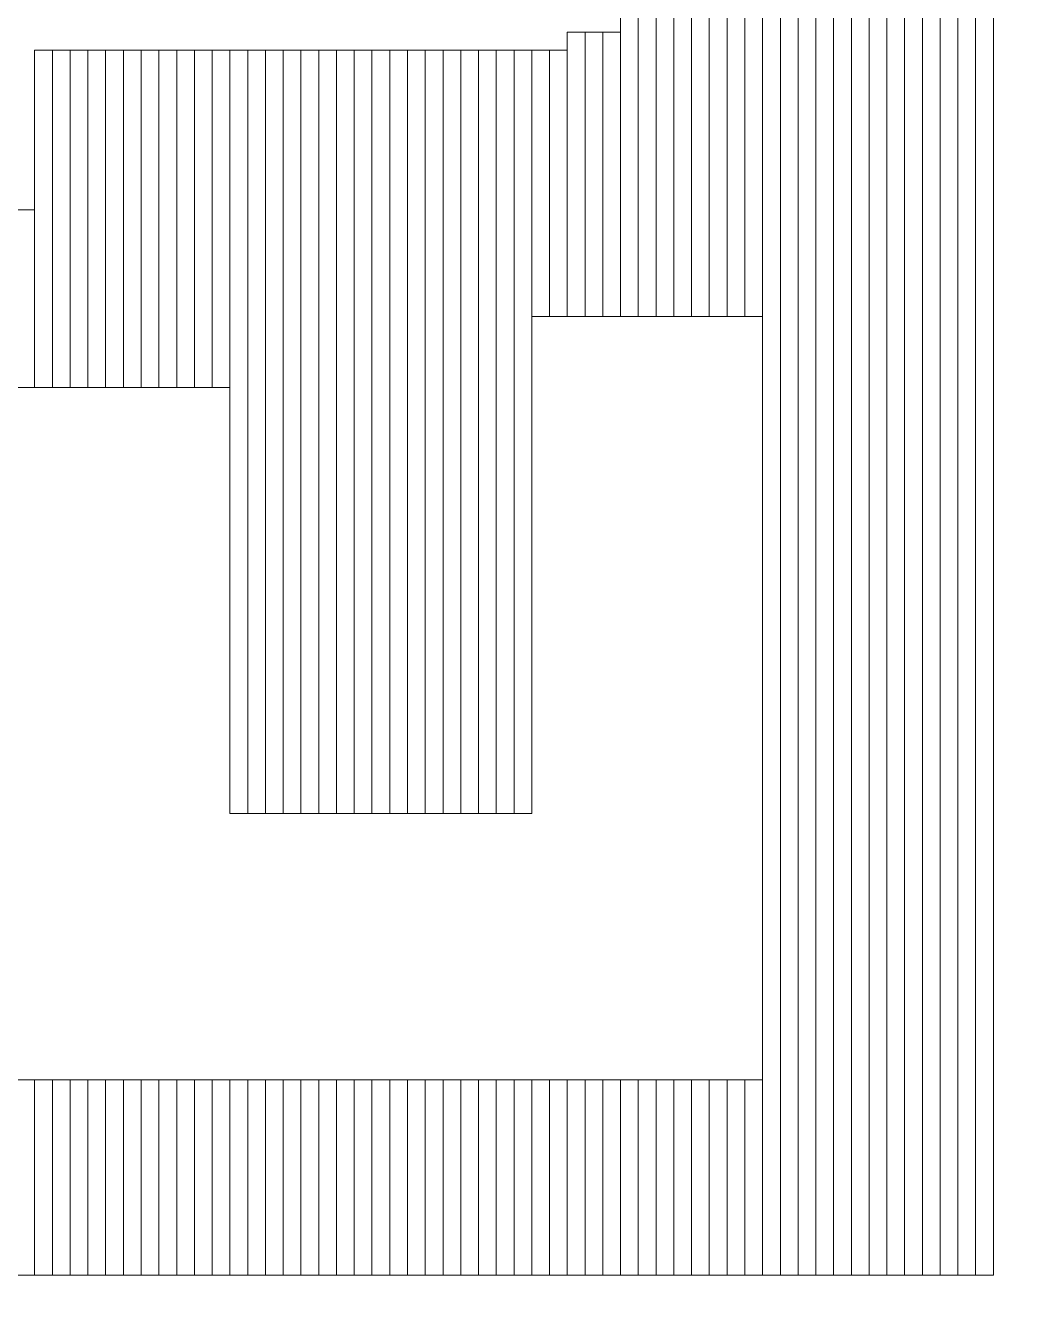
# Model space of a CAD drawing. Header units: millimetres. Extents: x -90 to 99, y -65 to 67.
# Drawn here: x -49.509 to -48.069, y -7.39 to -5.551 of the extents above; entities that cross this region are included whole.
import ezdxf

# ---------------------------------------------------------------- set-up
doc = ezdxf.new("R2010")
doc.units = ezdxf.units.MM
doc.header["$MEASUREMENT"] = 0
doc.layers.add('BG_OUTLINE', color=7, linetype='Continuous')
doc.layers.add('MA_PEN3', color=7, linetype='Continuous')

msp = doc.modelspace()

# ---------------------------------------------------------------- linework, layer by layer
at = {"layer": 'BG_OUTLINE', "color": 3, "lineweight": 9}
msp.add_open_spline([(-71.7269, -61.8795), (-71.7269, -61.8795), (-71.7343, 42.2681), (-71.7343, 42.2681), (-71.7343, 42.2681), (-71.7348, 43.0066), (-71.4419, 43.715), (-70.92, 44.2375), (-70.92, 44.2375), (-70.3982, 44.76), (-69.6866, 45.0538), (-68.9482, 45.0543), (-68.9482, 45.0543), (-68.9482, 45.0543), (75.2046, 45.0543), (75.2046, 45.0543), (75.2046, 45.0543), (76.8319, 45.0552), (78.1763, 43.7805), (78.2661, 42.1556), (78.2661, 42.1556), (78.2661, 42.1556), (78.2661, 31.2814), (78.2661, 31.2814), (78.2661, 31.2814), (78.2661, 31.2814), (72.2646, 31.2814), (72.2646, 31.2814), (72.2646, 31.2814), (72.2646, 31.2814), (72.2646, 26.9814), (72.2646, 26.9814), (72.2646, 26.9814), (72.2646, 26.9814), (78.2661, 26.9814), (78.2661, 26.9814), (78.2661, 26.9814), (78.2661, 26.9814), (78.2661, 18.6553), (78.2661, 18.6553), (78.2661, 18.6553), (78.2661, 18.6553), (72.2496, 18.6553), (72.2496, 18.6553), (72.2496, 18.6553), (72.2496, 18.6553), (72.2496, 14.3553), (72.2496, 14.3553), (72.2496, 14.3553), (72.2496, 14.3553), (78.2661, 14.3553), (78.2661, 14.3553), (78.2661, 14.3553), (78.2661, 14.3553), (78.2661, 9.255), (78.2661, 9.255), (78.2661, 9.255), (78.2661, 9.255), (72.2648, 9.255), (72.2648, 9.255), (72.2648, 9.255), (72.2648, 9.255), (72.2648, 4.955), (72.2648, 4.955), (72.2648, 4.955), (72.2648, 4.955), (78.2661, 4.955), (78.2661, 4.955), (78.2661, 4.955), (78.2661, 4.955), (78.2661, -3.3762), (78.2661, -3.3762), (78.2661, -3.3762), (78.2661, -3.3762), (72.2445, -3.3762), (72.2445, -3.3762), (72.2445, -3.3762), (72.2445, -3.3762), (72.2445, -7.6762), (72.2445, -7.6762), (72.2445, -7.6762), (72.2445, -7.6762), (78.2661, -7.6762), (78.2661, -7.6762), (78.2661, -7.6762), (78.2661, -7.6762), (78.2661, -12.7615), (78.2661, -12.7615), (78.2661, -12.7615), (78.2661, -12.7615), (72.2651, -12.7615), (72.2651, -12.7615), (72.2651, -12.7615), (72.2651, -12.7615), (72.2651, -17.0615), (72.2651, -17.0615), (72.2651, -17.0615), (72.2651, -17.0615), (78.2661, -17.0615), (78.2661, -17.0615), (78.2661, -17.0615), (78.2661, -17.0615), (78.2661, -25.4097), (78.2661, -25.4097), (78.2661, -25.4097), (78.2661, -25.4097), (72.2656, -25.4097), (72.2656, -25.4097), (72.2656, -25.4097), (72.2656, -25.4097), (72.2656, -29.7097), (72.2656, -29.7097), (72.2656, -29.7097), (72.2656, -29.7097), (78.2661, -29.7097), (78.2661, -29.7097), (78.2661, -29.7097), (78.2661, -29.7097), (78.2661, -34.793), (78.2661, -34.793), (78.2661, -34.793), (78.2661, -34.793), (72.2679, -34.793), (72.2679, -34.793), (72.2679, -34.793), (72.2679, -34.793), (72.2679, -39.0929), (72.2679, -39.0929), (72.2679, -39.0929), (72.2679, -39.0929), (78.2661, -39.0929), (78.2661, -39.0929), (78.2661, -39.0929), (78.2661, -39.0929), (78.2661, -47.4269), (78.2661, -47.4269), (78.2661, -47.4269), (78.2661, -47.4269), (72.2679, -47.4269), (72.2679, -47.4269), (72.2679, -47.4269), (72.2679, -47.4269), (72.2679, -51.7269), (72.2679, -51.7269), (72.2679, -51.7269), (72.2679, -51.7269), (78.2661, -51.7269), (78.2661, -51.7269), (78.2661, -51.7269), (78.2661, -51.7269), (78.2661, -51.8138), (78.2661, -51.8138), (78.2661, -51.8138), (78.2661, -51.8138), (78.2656, -61.8468), (78.2656, -61.8468), (78.2656, -61.8468), (78.2661, -62.6669), (77.9407, -63.4536), (77.3612, -64.0339), (77.3612, -64.0339), (76.7817, -64.6142), (75.9915, -64.9405), (75.1713, -64.941), (75.1713, -64.941), (75.1713, -64.941), (-68.6609, -64.9456), (-68.6609, -64.9456), (-68.6609, -64.9456), (-69.4735, -64.9461), (-70.2531, -64.6237), (-70.8281, -64.0495), (-70.8281, -64.0495), (-71.4031, -63.4752), (-71.7264, -62.6922), (-71.7269, -61.8795)], degree=3, knots=[0, 0, 0, 0, 0.022727, 0.022727, 0.022727, 0.022727, 0.045455, 0.045455, 0.045455, 0.045455, 0.068182, 0.068182, 0.068182, 0.068182, 0.090909, 0.090909, 0.090909, 0.090909, 0.113636, 0.113636, 0.113636, 0.113636, 0.136364, 0.136364, 0.136364, 0.136364, 0.159091, 0.159091, 0.159091, 0.159091, 0.181818, 0.181818, 0.181818, 0.181818, 0.204545, 0.204545, 0.204545, 0.204545, 0.227273, 0.227273, 0.227273, 0.227273, 0.25, 0.25, 0.25, 0.25, 0.272727, 0.272727, 0.272727, 0.272727, 0.295455, 0.295455, 0.295455, 0.295455, 0.318182, 0.318182, 0.318182, 0.318182, 0.340909, 0.340909, 0.340909, 0.340909, 0.363636, 0.363636, 0.363636, 0.363636, 0.386364, 0.386364, 0.386364, 0.386364, 0.409091, 0.409091, 0.409091, 0.409091, 0.431818, 0.431818, 0.431818, 0.431818, 0.454545, 0.454545, 0.454545, 0.454545, 0.477273, 0.477273, 0.477273, 0.477273, 0.5, 0.5, 0.5, 0.5, 0.522727, 0.522727, 0.522727, 0.522727, 0.545455, 0.545455, 0.545455, 0.545455, 0.568182, 0.568182, 0.568182, 0.568182, 0.590909, 0.590909, 0.590909, 0.590909, 0.613636, 0.613636, 0.613636, 0.613636, 0.636364, 0.636364, 0.636364, 0.636364, 0.659091, 0.659091, 0.659091, 0.659091, 0.681818, 0.681818, 0.681818, 0.681818, 0.704545, 0.704545, 0.704545, 0.704545, 0.727273, 0.727273, 0.727273, 0.727273, 0.75, 0.75, 0.75, 0.75, 0.772727, 0.772727, 0.772727, 0.772727, 0.795455, 0.795455, 0.795455, 0.795455, 0.818182, 0.818182, 0.818182, 0.818182, 0.840909, 0.840909, 0.840909, 0.840909, 0.863636, 0.863636, 0.863636, 0.863636, 0.886364, 0.886364, 0.886364, 0.886364, 0.909091, 0.909091, 0.909091, 0.909091, 0.931818, 0.931818, 0.931818, 0.931818, 0.954545, 0.954545, 0.954545, 0.954545, 0.977273, 0.977273, 0.977273, 0.977273, 1, 1, 1, 1], dxfattribs=at)
at = {"layer": 'MA_PEN3', "color": 5, "lineweight": 9}
for points in [[(-48.4043, -7.3384), (-48.4043, -7.3384), (-48.4297, -7.3384), (-48.4297, -7.3384), (-48.4297, -7.3384), (-48.4297, -7.3384), (-48.4297, 4.7264), (-48.4297, 4.7264), (-48.4297, 4.7264), (-48.4297, 4.7264), (-48.4043, 4.7264), (-48.4043, 4.7264), (-48.4043, 4.7264), (-48.4043, 4.7264), (-48.4043, -7.3384), (-48.4043, -7.3384)], [(-48.3789, -7.3384), (-48.3789, -7.3384), (-48.4043, -7.3384), (-48.4043, -7.3384), (-48.4043, -7.3384), (-48.4043, -7.3384), (-48.4043, 4.7264), (-48.4043, 4.7264), (-48.4043, 4.7264), (-48.4043, 4.7264), (-48.3789, 4.7264), (-48.3789, 4.7264), (-48.3789, 4.7264), (-48.3789, 4.7264), (-48.3789, -7.3384), (-48.3789, -7.3384)], [(-48.3535, -7.3384), (-48.3535, -7.3384), (-48.3789, -7.3384), (-48.3789, -7.3384), (-48.3789, -7.3384), (-48.3789, -7.3384), (-48.3789, 4.7264), (-48.3789, 4.7264), (-48.3789, 4.7264), (-48.3789, 4.7264), (-48.3535, 4.7264), (-48.3535, 4.7264), (-48.3535, 4.7264), (-48.3535, 4.7264), (-48.3535, -7.3384), (-48.3535, -7.3384)], [(-48.3281, -7.3384), (-48.3281, -7.3384), (-48.3535, -7.3384), (-48.3535, -7.3384), (-48.3535, -7.3384), (-48.3535, -7.3384), (-48.3535, 4.7264), (-48.3535, 4.7264), (-48.3535, 4.7264), (-48.3535, 4.7264), (-48.3281, 4.7264), (-48.3281, 4.7264), (-48.3281, 4.7264), (-48.3281, 4.7264), (-48.3281, -7.3384), (-48.3281, -7.3384)], [(-48.3027, -7.3384), (-48.3027, -7.3384), (-48.3281, -7.3384), (-48.3281, -7.3384), (-48.3281, -7.3384), (-48.3281, -7.3384), (-48.3281, 4.7264), (-48.3281, 4.7264), (-48.3281, 4.7264), (-48.3281, 4.7264), (-48.3027, 4.7264), (-48.3027, 4.7264), (-48.3027, 4.7264), (-48.3027, 4.7264), (-48.3027, -7.3384), (-48.3027, -7.3384)], [(-48.2773, -7.3384), (-48.2773, -7.3384), (-48.3027, -7.3384), (-48.3027, -7.3384), (-48.3027, -7.3384), (-48.3027, -7.3384), (-48.3027, 4.7264), (-48.3027, 4.7264), (-48.3027, 4.7264), (-48.3027, 4.7264), (-48.2773, 4.7264), (-48.2773, 4.7264), (-48.2773, 4.7264), (-48.2773, 4.7264), (-48.2773, -7.3384), (-48.2773, -7.3384)], [(-48.2519, -7.3384), (-48.2519, -7.3384), (-48.2773, -7.3384), (-48.2773, -7.3384), (-48.2773, -7.3384), (-48.2773, -7.3384), (-48.2773, 4.7264), (-48.2773, 4.7264), (-48.2773, 4.7264), (-48.2773, 4.7264), (-48.2519, 4.7264), (-48.2519, 4.7264), (-48.2519, 4.7264), (-48.2519, 4.7264), (-48.2519, -7.3384), (-48.2519, -7.3384)], [(-48.2265, -7.3384), (-48.2265, -7.3384), (-48.2519, -7.3384), (-48.2519, -7.3384), (-48.2519, -7.3384), (-48.2519, -7.3384), (-48.2519, 4.7264), (-48.2519, 4.7264), (-48.2519, 4.7264), (-48.2519, 4.7264), (-48.2265, 4.7264), (-48.2265, 4.7264), (-48.2265, 4.7264), (-48.2265, 4.7264), (-48.2265, -7.3384), (-48.2265, -7.3384)], [(-48.2011, -7.3384), (-48.2011, -7.3384), (-48.2265, -7.3384), (-48.2265, -7.3384), (-48.2265, -7.3384), (-48.2265, -7.3384), (-48.2265, 4.7264), (-48.2265, 4.7264), (-48.2265, 4.7264), (-48.2265, 4.7264), (-48.2011, 4.7264), (-48.2011, 4.7264), (-48.2011, 4.7264), (-48.2011, 4.7264), (-48.2011, -7.3384), (-48.2011, -7.3384)], [(-48.1757, -7.3384), (-48.1757, -7.3384), (-48.2011, -7.3384), (-48.2011, -7.3384), (-48.2011, -7.3384), (-48.2011, -7.3384), (-48.2011, 4.7264), (-48.2011, 4.7264), (-48.2011, 4.7264), (-48.2011, 4.7264), (-48.1757, 4.7264), (-48.1757, 4.7264), (-48.1757, 4.7264), (-48.1757, 4.7264), (-48.1757, -7.3384), (-48.1757, -7.3384)], [(-48.1503, -7.3384), (-48.1503, -7.3384), (-48.1757, -7.3384), (-48.1757, -7.3384), (-48.1757, -7.3384), (-48.1757, -7.3384), (-48.1757, 4.7264), (-48.1757, 4.7264), (-48.1757, 4.7264), (-48.1757, 4.7264), (-48.1503, 4.7264), (-48.1503, 4.7264), (-48.1503, 4.7264), (-48.1503, 4.7264), (-48.1503, -7.3384), (-48.1503, -7.3384)], [(-48.1249, -7.3384), (-48.1249, -7.3384), (-48.1503, -7.3384), (-48.1503, -7.3384), (-48.1503, -7.3384), (-48.1503, -7.3384), (-48.1503, 4.7264), (-48.1503, 4.7264), (-48.1503, 4.7264), (-48.1503, 4.7264), (-48.1249, 4.7264), (-48.1249, 4.7264), (-48.1249, 4.7264), (-48.1249, 4.7264), (-48.1249, -7.3384), (-48.1249, -7.3384)], [(-48.4297, -7.3384), (-48.4297, -7.3384), (-48.4551, -7.3384), (-48.4551, -7.3384), (-48.4551, -7.3384), (-48.4551, -7.3384), (-48.4551, -5.3064), (-48.4551, -5.3064), (-48.4551, -5.3064), (-48.4551, -5.3064), (-48.4297, -5.3064), (-48.4297, -5.3064), (-48.4297, -5.3064), (-48.4297, -5.3064), (-48.4297, -7.3384), (-48.4297, -7.3384)], [(-48.4551, -5.9668), (-48.4551, -5.9668), (-48.4805, -5.9668), (-48.4805, -5.9668), (-48.4805, -5.9668), (-48.4805, -5.9668), (-48.4805, -5.3826), (-48.4805, -5.3826), (-48.4805, -5.3826), (-48.4805, -5.3826), (-48.4551, -5.3826), (-48.4551, -5.3826), (-48.4551, -5.3826), (-48.4551, -5.3826), (-48.4551, -5.9668), (-48.4551, -5.9668)], [(-48.4805, -5.9668), (-48.4805, -5.9668), (-48.5059, -5.9668), (-48.5059, -5.9668), (-48.5059, -5.9668), (-48.5059, -5.9668), (-48.5059, -5.4334), (-48.5059, -5.4334), (-48.5059, -5.4334), (-48.5059, -5.4334), (-48.4805, -5.4334), (-48.4805, -5.4334), (-48.4805, -5.4334), (-48.4805, -5.4334), (-48.4805, -5.9668), (-48.4805, -5.9668)], [(-48.5059, -5.9668), (-48.5059, -5.9668), (-48.5313, -5.9668), (-48.5313, -5.9668), (-48.5313, -5.9668), (-48.5313, -5.9668), (-48.5313, -5.4588), (-48.5313, -5.4588), (-48.5313, -5.4588), (-48.5313, -5.4588), (-48.5059, -5.4588), (-48.5059, -5.4588), (-48.5059, -5.4588), (-48.5059, -5.4588), (-48.5059, -5.9668), (-48.5059, -5.9668)], [(-48.5313, -5.9668), (-48.5313, -5.9668), (-48.5567, -5.9668), (-48.5567, -5.9668), (-48.5567, -5.9668), (-48.5567, -5.9668), (-48.5567, -5.4842), (-48.5567, -5.4842), (-48.5567, -5.4842), (-48.5567, -5.4842), (-48.5313, -5.4842), (-48.5313, -5.4842), (-48.5313, -5.4842), (-48.5313, -5.4842), (-48.5313, -5.9668), (-48.5313, -5.9668)], [(-48.5821, -5.9668), (-48.5821, -5.9668), (-48.6075, -5.9668), (-48.6075, -5.9668), (-48.6075, -5.9668), (-48.6075, -5.9668), (-48.6075, -5.5096), (-48.6075, -5.5096), (-48.6075, -5.5096), (-48.6075, -5.5096), (-48.5821, -5.5096), (-48.5821, -5.5096), (-48.5821, -5.5096), (-48.5821, -5.5096), (-48.5821, -5.9668), (-48.5821, -5.9668)], [(-48.5567, -5.9668), (-48.5567, -5.9668), (-48.5821, -5.9668), (-48.5821, -5.9668), (-48.5821, -5.9668), (-48.5821, -5.9668), (-48.5821, -5.5096), (-48.5821, -5.5096), (-48.5821, -5.5096), (-48.5821, -5.5096), (-48.5567, -5.5096), (-48.5567, -5.5096), (-48.5567, -5.5096), (-48.5567, -5.5096), (-48.5567, -5.9668), (-48.5567, -5.9668)], [(-48.6329, -5.9668), (-48.6329, -5.9668), (-48.6583, -5.9668), (-48.6583, -5.9668), (-48.6583, -5.9668), (-48.6583, -5.9668), (-48.6583, -5.535), (-48.6583, -5.535), (-48.6583, -5.535), (-48.6583, -5.535), (-48.6329, -5.535), (-48.6329, -5.535), (-48.6329, -5.535), (-48.6329, -5.535), (-48.6329, -5.9668), (-48.6329, -5.9668)], [(-48.6075, -5.9668), (-48.6075, -5.9668), (-48.6329, -5.9668), (-48.6329, -5.9668), (-48.6329, -5.9668), (-48.6329, -5.9668), (-48.6329, -5.535), (-48.6329, -5.535), (-48.6329, -5.535), (-48.6329, -5.535), (-48.6075, -5.535), (-48.6075, -5.535), (-48.6075, -5.535), (-48.6075, -5.535), (-48.6075, -5.9668), (-48.6075, -5.9668)], [(-48.7091, -5.9668), (-48.7091, -5.9668), (-48.7345, -5.9668), (-48.7345, -5.9668), (-48.7345, -5.9668), (-48.7345, -5.9668), (-48.7345, -5.5604), (-48.7345, -5.5604), (-48.7345, -5.5604), (-48.7345, -5.5604), (-48.7091, -5.5604), (-48.7091, -5.5604), (-48.7091, -5.5604), (-48.7091, -5.5604), (-48.7091, -5.9668), (-48.7091, -5.9668)], [(-48.6837, -5.9668), (-48.6837, -5.9668), (-48.7091, -5.9668), (-48.7091, -5.9668), (-48.7091, -5.9668), (-48.7091, -5.9668), (-48.7091, -5.5604), (-48.7091, -5.5604), (-48.7091, -5.5604), (-48.7091, -5.5604), (-48.6837, -5.5604), (-48.6837, -5.5604), (-48.6837, -5.5604), (-48.6837, -5.5604), (-48.6837, -5.9668), (-48.6837, -5.9668)], [(-48.6583, -5.9668), (-48.6583, -5.9668), (-48.6837, -5.9668), (-48.6837, -5.9668), (-48.6837, -5.9668), (-48.6837, -5.9668), (-48.6837, -5.5604), (-48.6837, -5.5604), (-48.6837, -5.5604), (-48.6837, -5.5604), (-48.6583, -5.5604), (-48.6583, -5.5604), (-48.6583, -5.5604), (-48.6583, -5.5604), (-48.6583, -5.9668), (-48.6583, -5.9668)], [(-49.4711, -6.0684), (-49.4711, -6.0684), (-49.4966, -6.0684), (-49.4966, -6.0684), (-49.4966, -6.0684), (-49.4966, -6.0684), (-49.4966, -5.5858), (-49.4966, -5.5858), (-49.4966, -5.5858), (-49.4966, -5.5858), (-49.4711, -5.5858), (-49.4711, -5.5858), (-49.4711, -5.5858), (-49.4711, -5.5858), (-49.4711, -6.0684), (-49.4711, -6.0684)], [(-49.4457, -6.0684), (-49.4457, -6.0684), (-49.4711, -6.0684), (-49.4711, -6.0684), (-49.4711, -6.0684), (-49.4711, -6.0684), (-49.4711, -5.5858), (-49.4711, -5.5858), (-49.4711, -5.5858), (-49.4711, -5.5858), (-49.4457, -5.5858), (-49.4457, -5.5858), (-49.4457, -5.5858), (-49.4457, -5.5858), (-49.4457, -6.0684), (-49.4457, -6.0684)], [(-49.4204, -6.0684), (-49.4204, -6.0684), (-49.4457, -6.0684), (-49.4457, -6.0684), (-49.4457, -6.0684), (-49.4457, -6.0684), (-49.4457, -5.5858), (-49.4457, -5.5858), (-49.4457, -5.5858), (-49.4457, -5.5858), (-49.4204, -5.5858), (-49.4204, -5.5858), (-49.4204, -5.5858), (-49.4204, -5.5858), (-49.4204, -6.0684), (-49.4204, -6.0684)], [(-49.3949, -6.0684), (-49.3949, -6.0684), (-49.4204, -6.0684), (-49.4204, -6.0684), (-49.4204, -6.0684), (-49.4204, -6.0684), (-49.4204, -5.5858), (-49.4204, -5.5858), (-49.4204, -5.5858), (-49.4204, -5.5858), (-49.3949, -5.5858), (-49.3949, -5.5858), (-49.3949, -5.5858), (-49.3949, -5.5858), (-49.3949, -6.0684), (-49.3949, -6.0684)], [(-49.3695, -6.0684), (-49.3695, -6.0684), (-49.3949, -6.0684), (-49.3949, -6.0684), (-49.3949, -6.0684), (-49.3949, -6.0684), (-49.3949, -5.5858), (-49.3949, -5.5858), (-49.3949, -5.5858), (-49.3949, -5.5858), (-49.3695, -5.5858), (-49.3695, -5.5858), (-49.3695, -5.5858), (-49.3695, -5.5858), (-49.3695, -6.0684), (-49.3695, -6.0684)], [(-49.3442, -6.0684), (-49.3442, -6.0684), (-49.3695, -6.0684), (-49.3695, -6.0684), (-49.3695, -6.0684), (-49.3695, -6.0684), (-49.3695, -5.5858), (-49.3695, -5.5858), (-49.3695, -5.5858), (-49.3695, -5.5858), (-49.3442, -5.5858), (-49.3442, -5.5858), (-49.3442, -5.5858), (-49.3442, -5.5858), (-49.3442, -6.0684), (-49.3442, -6.0684)], [(-49.3187, -6.0684), (-49.3187, -6.0684), (-49.3442, -6.0684), (-49.3442, -6.0684), (-49.3442, -6.0684), (-49.3442, -6.0684), (-49.3442, -5.5858), (-49.3442, -5.5858), (-49.3442, -5.5858), (-49.3442, -5.5858), (-49.3187, -5.5858), (-49.3187, -5.5858), (-49.3187, -5.5858), (-49.3187, -5.5858), (-49.3187, -6.0684), (-49.3187, -6.0684)], [(-49.2933, -6.0684), (-49.2933, -6.0684), (-49.3187, -6.0684), (-49.3187, -6.0684), (-49.3187, -6.0684), (-49.3187, -6.0684), (-49.3187, -5.5858), (-49.3187, -5.5858), (-49.3187, -5.5858), (-49.3187, -5.5858), (-49.2933, -5.5858), (-49.2933, -5.5858), (-49.2933, -5.5858), (-49.2933, -5.5858), (-49.2933, -6.0684), (-49.2933, -6.0684)], [(-49.268, -6.0684), (-49.268, -6.0684), (-49.2933, -6.0684), (-49.2933, -6.0684), (-49.2933, -6.0684), (-49.2933, -6.0684), (-49.2933, -5.5858), (-49.2933, -5.5858), (-49.2933, -5.5858), (-49.2933, -5.5858), (-49.268, -5.5858), (-49.268, -5.5858), (-49.268, -5.5858), (-49.268, -5.5858), (-49.268, -6.0684), (-49.268, -6.0684)], [(-49.2425, -6.0684), (-49.2425, -6.0684), (-49.268, -6.0684), (-49.268, -6.0684), (-49.268, -6.0684), (-49.268, -6.0684), (-49.268, -5.5858), (-49.268, -5.5858), (-49.268, -5.5858), (-49.268, -5.5858), (-49.2425, -5.5858), (-49.2425, -5.5858), (-49.2425, -5.5858), (-49.2425, -5.5858), (-49.2425, -6.0684), (-49.2425, -6.0684)], [(-49.2171, -6.0684), (-49.2171, -6.0684), (-49.2425, -6.0684), (-49.2425, -6.0684), (-49.2425, -6.0684), (-49.2425, -6.0684), (-49.2425, -5.5858), (-49.2425, -5.5858), (-49.2425, -5.5858), (-49.2425, -5.5858), (-49.2171, -5.5858), (-49.2171, -5.5858), (-49.2171, -5.5858), (-49.2171, -5.5858), (-49.2171, -6.0684), (-49.2171, -6.0684)], [(-49.1917, -6.678), (-49.1917, -6.678), (-49.2171, -6.678), (-49.2171, -6.678), (-49.2171, -6.678), (-49.2171, -6.678), (-49.2171, -5.5858), (-49.2171, -5.5858), (-49.2171, -5.5858), (-49.2171, -5.5858), (-49.1917, -5.5858), (-49.1917, -5.5858), (-49.1917, -5.5858), (-49.1917, -5.5858), (-49.1917, -6.678), (-49.1917, -6.678)], [(-49.1663, -6.678), (-49.1663, -6.678), (-49.1917, -6.678), (-49.1917, -6.678), (-49.1917, -6.678), (-49.1917, -6.678), (-49.1917, -5.5858), (-49.1917, -5.5858), (-49.1917, -5.5858), (-49.1917, -5.5858), (-49.1663, -5.5858), (-49.1663, -5.5858), (-49.1663, -5.5858), (-49.1663, -5.5858), (-49.1663, -6.678), (-49.1663, -6.678)], [(-49.1409, -6.678), (-49.1409, -6.678), (-49.1663, -6.678), (-49.1663, -6.678), (-49.1663, -6.678), (-49.1663, -6.678), (-49.1663, -5.5858), (-49.1663, -5.5858), (-49.1663, -5.5858), (-49.1663, -5.5858), (-49.1409, -5.5858), (-49.1409, -5.5858), (-49.1409, -5.5858), (-49.1409, -5.5858), (-49.1409, -6.678), (-49.1409, -6.678)], [(-49.1155, -6.678), (-49.1155, -6.678), (-49.1409, -6.678), (-49.1409, -6.678), (-49.1409, -6.678), (-49.1409, -6.678), (-49.1409, -5.5858), (-49.1409, -5.5858), (-49.1409, -5.5858), (-49.1409, -5.5858), (-49.1155, -5.5858), (-49.1155, -5.5858), (-49.1155, -5.5858), (-49.1155, -5.5858), (-49.1155, -6.678), (-49.1155, -6.678)], [(-49.0901, -6.678), (-49.0901, -6.678), (-49.1155, -6.678), (-49.1155, -6.678), (-49.1155, -6.678), (-49.1155, -6.678), (-49.1155, -5.5858), (-49.1155, -5.5858), (-49.1155, -5.5858), (-49.1155, -5.5858), (-49.0901, -5.5858), (-49.0901, -5.5858), (-49.0901, -5.5858), (-49.0901, -5.5858), (-49.0901, -6.678), (-49.0901, -6.678)], [(-49.0647, -6.678), (-49.0647, -6.678), (-49.0901, -6.678), (-49.0901, -6.678), (-49.0901, -6.678), (-49.0901, -6.678), (-49.0901, -5.5858), (-49.0901, -5.5858), (-49.0901, -5.5858), (-49.0901, -5.5858), (-49.0647, -5.5858), (-49.0647, -5.5858), (-49.0647, -5.5858), (-49.0647, -5.5858), (-49.0647, -6.678), (-49.0647, -6.678)], [(-49.0393, -6.678), (-49.0393, -6.678), (-49.0647, -6.678), (-49.0647, -6.678), (-49.0647, -6.678), (-49.0647, -6.678), (-49.0647, -5.5858), (-49.0647, -5.5858), (-49.0647, -5.5858), (-49.0647, -5.5858), (-49.0393, -5.5858), (-49.0393, -5.5858), (-49.0393, -5.5858), (-49.0393, -5.5858), (-49.0393, -6.678), (-49.0393, -6.678)], [(-49.0139, -6.678), (-49.0139, -6.678), (-49.0393, -6.678), (-49.0393, -6.678), (-49.0393, -6.678), (-49.0393, -6.678), (-49.0393, -5.5858), (-49.0393, -5.5858), (-49.0393, -5.5858), (-49.0393, -5.5858), (-49.0139, -5.5858), (-49.0139, -5.5858), (-49.0139, -5.5858), (-49.0139, -5.5858), (-49.0139, -6.678), (-49.0139, -6.678)], [(-48.9885, -6.678), (-48.9885, -6.678), (-49.0139, -6.678), (-49.0139, -6.678), (-49.0139, -6.678), (-49.0139, -6.678), (-49.0139, -5.5858), (-49.0139, -5.5858), (-49.0139, -5.5858), (-49.0139, -5.5858), (-48.9885, -5.5858), (-48.9885, -5.5858), (-48.9885, -5.5858), (-48.9885, -5.5858), (-48.9885, -6.678), (-48.9885, -6.678)], [(-48.9631, -6.678), (-48.9631, -6.678), (-48.9885, -6.678), (-48.9885, -6.678), (-48.9885, -6.678), (-48.9885, -6.678), (-48.9885, -5.5858), (-48.9885, -5.5858), (-48.9885, -5.5858), (-48.9885, -5.5858), (-48.9631, -5.5858), (-48.9631, -5.5858), (-48.9631, -5.5858), (-48.9631, -5.5858), (-48.9631, -6.678), (-48.9631, -6.678)], [(-48.9377, -6.678), (-48.9377, -6.678), (-48.9631, -6.678), (-48.9631, -6.678), (-48.9631, -6.678), (-48.9631, -6.678), (-48.9631, -5.5858), (-48.9631, -5.5858), (-48.9631, -5.5858), (-48.9631, -5.5858), (-48.9377, -5.5858), (-48.9377, -5.5858), (-48.9377, -5.5858), (-48.9377, -5.5858), (-48.9377, -6.678), (-48.9377, -6.678)], [(-48.9123, -6.678), (-48.9123, -6.678), (-48.9377, -6.678), (-48.9377, -6.678), (-48.9377, -6.678), (-48.9377, -6.678), (-48.9377, -5.5858), (-48.9377, -5.5858), (-48.9377, -5.5858), (-48.9377, -5.5858), (-48.9123, -5.5858), (-48.9123, -5.5858), (-48.9123, -5.5858), (-48.9123, -5.5858), (-48.9123, -6.678), (-48.9123, -6.678)], [(-48.8869, -6.678), (-48.8869, -6.678), (-48.9123, -6.678), (-48.9123, -6.678), (-48.9123, -6.678), (-48.9123, -6.678), (-48.9123, -5.5858), (-48.9123, -5.5858), (-48.9123, -5.5858), (-48.9123, -5.5858), (-48.8869, -5.5858), (-48.8869, -5.5858), (-48.8869, -5.5858), (-48.8869, -5.5858), (-48.8869, -6.678), (-48.8869, -6.678)], [(-48.8615, -6.678), (-48.8615, -6.678), (-48.8869, -6.678), (-48.8869, -6.678), (-48.8869, -6.678), (-48.8869, -6.678), (-48.8869, -5.5858), (-48.8869, -5.5858), (-48.8869, -5.5858), (-48.8869, -5.5858), (-48.8615, -5.5858), (-48.8615, -5.5858), (-48.8615, -5.5858), (-48.8615, -5.5858), (-48.8615, -6.678), (-48.8615, -6.678)], [(-48.8361, -6.678), (-48.8361, -6.678), (-48.8615, -6.678), (-48.8615, -6.678), (-48.8615, -6.678), (-48.8615, -6.678), (-48.8615, -5.5858), (-48.8615, -5.5858), (-48.8615, -5.5858), (-48.8615, -5.5858), (-48.8361, -5.5858), (-48.8361, -5.5858), (-48.8361, -5.5858), (-48.8361, -5.5858), (-48.8361, -6.678), (-48.8361, -6.678)], [(-48.8107, -6.678), (-48.8107, -6.678), (-48.8361, -6.678), (-48.8361, -6.678), (-48.8361, -6.678), (-48.8361, -6.678), (-48.8361, -5.5858), (-48.8361, -5.5858), (-48.8361, -5.5858), (-48.8361, -5.5858), (-48.8107, -5.5858), (-48.8107, -5.5858), (-48.8107, -5.5858), (-48.8107, -5.5858), (-48.8107, -6.678), (-48.8107, -6.678)], [(-48.7853, -6.678), (-48.7853, -6.678), (-48.8107, -6.678), (-48.8107, -6.678), (-48.8107, -6.678), (-48.8107, -6.678), (-48.8107, -5.5858), (-48.8107, -5.5858), (-48.8107, -5.5858), (-48.8107, -5.5858), (-48.7853, -5.5858), (-48.7853, -5.5858), (-48.7853, -5.5858), (-48.7853, -5.5858), (-48.7853, -6.678), (-48.7853, -6.678)], [(-48.7599, -5.9668), (-48.7599, -5.9668), (-48.7853, -5.9668), (-48.7853, -5.9668), (-48.7853, -5.9668), (-48.7853, -5.9668), (-48.7853, -5.5858), (-48.7853, -5.5858), (-48.7853, -5.5858), (-48.7853, -5.5858), (-48.7599, -5.5858), (-48.7599, -5.5858), (-48.7599, -5.5858), (-48.7599, -5.5858), (-48.7599, -5.9668), (-48.7599, -5.9668)], [(-48.7345, -5.9668), (-48.7345, -5.9668), (-48.7599, -5.9668), (-48.7599, -5.9668), (-48.7599, -5.9668), (-48.7599, -5.9668), (-48.7599, -5.5858), (-48.7599, -5.5858), (-48.7599, -5.5858), (-48.7599, -5.5858), (-48.7345, -5.5858), (-48.7345, -5.5858), (-48.7345, -5.5858), (-48.7345, -5.5858), (-48.7345, -5.9668), (-48.7345, -5.9668)], [(-49.4966, -6.0684), (-49.4966, -6.0684), (-49.5219, -6.0684), (-49.5219, -6.0684), (-49.5219, -6.0684), (-49.5219, -6.0684), (-49.5219, -5.8144), (-49.5219, -5.8144), (-49.5219, -5.8144), (-49.5219, -5.8144), (-49.4966, -5.8144), (-49.4966, -5.8144), (-49.4966, -5.8144), (-49.4966, -5.8144), (-49.4966, -6.0684), (-49.4966, -6.0684)], [(-49.4966, -7.3384), (-49.4966, -7.3384), (-49.5219, -7.3384), (-49.5219, -7.3384), (-49.5219, -7.3384), (-49.5219, -7.3384), (-49.5219, -7.059), (-49.5219, -7.059), (-49.5219, -7.059), (-49.5219, -7.059), (-49.4966, -7.059), (-49.4966, -7.059), (-49.4966, -7.059), (-49.4966, -7.059), (-49.4966, -7.3384), (-49.4966, -7.3384)], [(-49.4711, -7.3384), (-49.4711, -7.3384), (-49.4966, -7.3384), (-49.4966, -7.3384), (-49.4966, -7.3384), (-49.4966, -7.3384), (-49.4966, -7.059), (-49.4966, -7.059), (-49.4966, -7.059), (-49.4966, -7.059), (-49.4711, -7.059), (-49.4711, -7.059), (-49.4711, -7.059), (-49.4711, -7.059), (-49.4711, -7.3384), (-49.4711, -7.3384)], [(-49.4457, -7.3384), (-49.4457, -7.3384), (-49.4711, -7.3384), (-49.4711, -7.3384), (-49.4711, -7.3384), (-49.4711, -7.3384), (-49.4711, -7.059), (-49.4711, -7.059), (-49.4711, -7.059), (-49.4711, -7.059), (-49.4457, -7.059), (-49.4457, -7.059), (-49.4457, -7.059), (-49.4457, -7.059), (-49.4457, -7.3384), (-49.4457, -7.3384)], [(-49.4204, -7.3384), (-49.4204, -7.3384), (-49.4457, -7.3384), (-49.4457, -7.3384), (-49.4457, -7.3384), (-49.4457, -7.3384), (-49.4457, -7.059), (-49.4457, -7.059), (-49.4457, -7.059), (-49.4457, -7.059), (-49.4204, -7.059), (-49.4204, -7.059), (-49.4204, -7.059), (-49.4204, -7.059), (-49.4204, -7.3384), (-49.4204, -7.3384)], [(-49.3949, -7.3384), (-49.3949, -7.3384), (-49.4204, -7.3384), (-49.4204, -7.3384), (-49.4204, -7.3384), (-49.4204, -7.3384), (-49.4204, -7.059), (-49.4204, -7.059), (-49.4204, -7.059), (-49.4204, -7.059), (-49.3949, -7.059), (-49.3949, -7.059), (-49.3949, -7.059), (-49.3949, -7.059), (-49.3949, -7.3384), (-49.3949, -7.3384)], [(-49.3695, -7.3384), (-49.3695, -7.3384), (-49.3949, -7.3384), (-49.3949, -7.3384), (-49.3949, -7.3384), (-49.3949, -7.3384), (-49.3949, -7.059), (-49.3949, -7.059), (-49.3949, -7.059), (-49.3949, -7.059), (-49.3695, -7.059), (-49.3695, -7.059), (-49.3695, -7.059), (-49.3695, -7.059), (-49.3695, -7.3384), (-49.3695, -7.3384)], [(-49.3442, -7.3384), (-49.3442, -7.3384), (-49.3695, -7.3384), (-49.3695, -7.3384), (-49.3695, -7.3384), (-49.3695, -7.3384), (-49.3695, -7.059), (-49.3695, -7.059), (-49.3695, -7.059), (-49.3695, -7.059), (-49.3442, -7.059), (-49.3442, -7.059), (-49.3442, -7.059), (-49.3442, -7.059), (-49.3442, -7.3384), (-49.3442, -7.3384)], [(-49.3187, -7.3384), (-49.3187, -7.3384), (-49.3442, -7.3384), (-49.3442, -7.3384), (-49.3442, -7.3384), (-49.3442, -7.3384), (-49.3442, -7.059), (-49.3442, -7.059), (-49.3442, -7.059), (-49.3442, -7.059), (-49.3187, -7.059), (-49.3187, -7.059), (-49.3187, -7.059), (-49.3187, -7.059), (-49.3187, -7.3384), (-49.3187, -7.3384)], [(-49.2933, -7.3384), (-49.2933, -7.3384), (-49.3187, -7.3384), (-49.3187, -7.3384), (-49.3187, -7.3384), (-49.3187, -7.3384), (-49.3187, -7.059), (-49.3187, -7.059), (-49.3187, -7.059), (-49.3187, -7.059), (-49.2933, -7.059), (-49.2933, -7.059), (-49.2933, -7.059), (-49.2933, -7.059), (-49.2933, -7.3384), (-49.2933, -7.3384)], [(-49.268, -7.3384), (-49.268, -7.3384), (-49.2933, -7.3384), (-49.2933, -7.3384), (-49.2933, -7.3384), (-49.2933, -7.3384), (-49.2933, -7.059), (-49.2933, -7.059), (-49.2933, -7.059), (-49.2933, -7.059), (-49.268, -7.059), (-49.268, -7.059), (-49.268, -7.059), (-49.268, -7.059), (-49.268, -7.3384), (-49.268, -7.3384)], [(-49.2425, -7.3384), (-49.2425, -7.3384), (-49.268, -7.3384), (-49.268, -7.3384), (-49.268, -7.3384), (-49.268, -7.3384), (-49.268, -7.059), (-49.268, -7.059), (-49.268, -7.059), (-49.268, -7.059), (-49.2425, -7.059), (-49.2425, -7.059), (-49.2425, -7.059), (-49.2425, -7.059), (-49.2425, -7.3384), (-49.2425, -7.3384)], [(-49.2171, -7.3384), (-49.2171, -7.3384), (-49.2425, -7.3384), (-49.2425, -7.3384), (-49.2425, -7.3384), (-49.2425, -7.3384), (-49.2425, -7.059), (-49.2425, -7.059), (-49.2425, -7.059), (-49.2425, -7.059), (-49.2171, -7.059), (-49.2171, -7.059), (-49.2171, -7.059), (-49.2171, -7.059), (-49.2171, -7.3384), (-49.2171, -7.3384)], [(-49.1917, -7.3384), (-49.1917, -7.3384), (-49.2171, -7.3384), (-49.2171, -7.3384), (-49.2171, -7.3384), (-49.2171, -7.3384), (-49.2171, -7.059), (-49.2171, -7.059), (-49.2171, -7.059), (-49.2171, -7.059), (-49.1917, -7.059), (-49.1917, -7.059), (-49.1917, -7.059), (-49.1917, -7.059), (-49.1917, -7.3384), (-49.1917, -7.3384)], [(-49.1663, -7.3384), (-49.1663, -7.3384), (-49.1917, -7.3384), (-49.1917, -7.3384), (-49.1917, -7.3384), (-49.1917, -7.3384), (-49.1917, -7.059), (-49.1917, -7.059), (-49.1917, -7.059), (-49.1917, -7.059), (-49.1663, -7.059), (-49.1663, -7.059), (-49.1663, -7.059), (-49.1663, -7.059), (-49.1663, -7.3384), (-49.1663, -7.3384)], [(-49.1409, -7.3384), (-49.1409, -7.3384), (-49.1663, -7.3384), (-49.1663, -7.3384), (-49.1663, -7.3384), (-49.1663, -7.3384), (-49.1663, -7.059), (-49.1663, -7.059), (-49.1663, -7.059), (-49.1663, -7.059), (-49.1409, -7.059), (-49.1409, -7.059), (-49.1409, -7.059), (-49.1409, -7.059), (-49.1409, -7.3384), (-49.1409, -7.3384)], [(-49.1155, -7.3384), (-49.1155, -7.3384), (-49.1409, -7.3384), (-49.1409, -7.3384), (-49.1409, -7.3384), (-49.1409, -7.3384), (-49.1409, -7.059), (-49.1409, -7.059), (-49.1409, -7.059), (-49.1409, -7.059), (-49.1155, -7.059), (-49.1155, -7.059), (-49.1155, -7.059), (-49.1155, -7.059), (-49.1155, -7.3384), (-49.1155, -7.3384)], [(-49.0901, -7.3384), (-49.0901, -7.3384), (-49.1155, -7.3384), (-49.1155, -7.3384), (-49.1155, -7.3384), (-49.1155, -7.3384), (-49.1155, -7.059), (-49.1155, -7.059), (-49.1155, -7.059), (-49.1155, -7.059), (-49.0901, -7.059), (-49.0901, -7.059), (-49.0901, -7.059), (-49.0901, -7.059), (-49.0901, -7.3384), (-49.0901, -7.3384)], [(-49.0647, -7.3384), (-49.0647, -7.3384), (-49.0901, -7.3384), (-49.0901, -7.3384), (-49.0901, -7.3384), (-49.0901, -7.3384), (-49.0901, -7.059), (-49.0901, -7.059), (-49.0901, -7.059), (-49.0901, -7.059), (-49.0647, -7.059), (-49.0647, -7.059), (-49.0647, -7.059), (-49.0647, -7.059), (-49.0647, -7.3384), (-49.0647, -7.3384)], [(-49.0393, -7.3384), (-49.0393, -7.3384), (-49.0647, -7.3384), (-49.0647, -7.3384), (-49.0647, -7.3384), (-49.0647, -7.3384), (-49.0647, -7.059), (-49.0647, -7.059), (-49.0647, -7.059), (-49.0647, -7.059), (-49.0393, -7.059), (-49.0393, -7.059), (-49.0393, -7.059), (-49.0393, -7.059), (-49.0393, -7.3384), (-49.0393, -7.3384)], [(-49.0139, -7.3384), (-49.0139, -7.3384), (-49.0393, -7.3384), (-49.0393, -7.3384), (-49.0393, -7.3384), (-49.0393, -7.3384), (-49.0393, -7.059), (-49.0393, -7.059), (-49.0393, -7.059), (-49.0393, -7.059), (-49.0139, -7.059), (-49.0139, -7.059), (-49.0139, -7.059), (-49.0139, -7.059), (-49.0139, -7.3384), (-49.0139, -7.3384)], [(-48.9885, -7.3384), (-48.9885, -7.3384), (-49.0139, -7.3384), (-49.0139, -7.3384), (-49.0139, -7.3384), (-49.0139, -7.3384), (-49.0139, -7.059), (-49.0139, -7.059), (-49.0139, -7.059), (-49.0139, -7.059), (-48.9885, -7.059), (-48.9885, -7.059), (-48.9885, -7.059), (-48.9885, -7.059), (-48.9885, -7.3384), (-48.9885, -7.3384)], [(-48.9631, -7.3384), (-48.9631, -7.3384), (-48.9885, -7.3384), (-48.9885, -7.3384), (-48.9885, -7.3384), (-48.9885, -7.3384), (-48.9885, -7.059), (-48.9885, -7.059), (-48.9885, -7.059), (-48.9885, -7.059), (-48.9631, -7.059), (-48.9631, -7.059), (-48.9631, -7.059), (-48.9631, -7.059), (-48.9631, -7.3384), (-48.9631, -7.3384)], [(-48.9377, -7.3384), (-48.9377, -7.3384), (-48.9631, -7.3384), (-48.9631, -7.3384), (-48.9631, -7.3384), (-48.9631, -7.3384), (-48.9631, -7.059), (-48.9631, -7.059), (-48.9631, -7.059), (-48.9631, -7.059), (-48.9377, -7.059), (-48.9377, -7.059), (-48.9377, -7.059), (-48.9377, -7.059), (-48.9377, -7.3384), (-48.9377, -7.3384)], [(-48.9123, -7.3384), (-48.9123, -7.3384), (-48.9377, -7.3384), (-48.9377, -7.3384), (-48.9377, -7.3384), (-48.9377, -7.3384), (-48.9377, -7.059), (-48.9377, -7.059), (-48.9377, -7.059), (-48.9377, -7.059), (-48.9123, -7.059), (-48.9123, -7.059), (-48.9123, -7.059), (-48.9123, -7.059), (-48.9123, -7.3384), (-48.9123, -7.3384)], [(-48.8869, -7.3384), (-48.8869, -7.3384), (-48.9123, -7.3384), (-48.9123, -7.3384), (-48.9123, -7.3384), (-48.9123, -7.3384), (-48.9123, -7.059), (-48.9123, -7.059), (-48.9123, -7.059), (-48.9123, -7.059), (-48.8869, -7.059), (-48.8869, -7.059), (-48.8869, -7.059), (-48.8869, -7.059), (-48.8869, -7.3384), (-48.8869, -7.3384)], [(-48.8615, -7.3384), (-48.8615, -7.3384), (-48.8869, -7.3384), (-48.8869, -7.3384), (-48.8869, -7.3384), (-48.8869, -7.3384), (-48.8869, -7.059), (-48.8869, -7.059), (-48.8869, -7.059), (-48.8869, -7.059), (-48.8615, -7.059), (-48.8615, -7.059), (-48.8615, -7.059), (-48.8615, -7.059), (-48.8615, -7.3384), (-48.8615, -7.3384)], [(-48.8361, -7.3384), (-48.8361, -7.3384), (-48.8615, -7.3384), (-48.8615, -7.3384), (-48.8615, -7.3384), (-48.8615, -7.3384), (-48.8615, -7.059), (-48.8615, -7.059), (-48.8615, -7.059), (-48.8615, -7.059), (-48.8361, -7.059), (-48.8361, -7.059), (-48.8361, -7.059), (-48.8361, -7.059), (-48.8361, -7.3384), (-48.8361, -7.3384)], [(-48.8107, -7.3384), (-48.8107, -7.3384), (-48.8361, -7.3384), (-48.8361, -7.3384), (-48.8361, -7.3384), (-48.8361, -7.3384), (-48.8361, -7.059), (-48.8361, -7.059), (-48.8361, -7.059), (-48.8361, -7.059), (-48.8107, -7.059), (-48.8107, -7.059), (-48.8107, -7.059), (-48.8107, -7.059), (-48.8107, -7.3384), (-48.8107, -7.3384)], [(-48.7853, -7.3384), (-48.7853, -7.3384), (-48.8107, -7.3384), (-48.8107, -7.3384), (-48.8107, -7.3384), (-48.8107, -7.3384), (-48.8107, -7.059), (-48.8107, -7.059), (-48.8107, -7.059), (-48.8107, -7.059), (-48.7853, -7.059), (-48.7853, -7.059), (-48.7853, -7.059), (-48.7853, -7.059), (-48.7853, -7.3384), (-48.7853, -7.3384)], [(-48.7599, -7.3384), (-48.7599, -7.3384), (-48.7853, -7.3384), (-48.7853, -7.3384), (-48.7853, -7.3384), (-48.7853, -7.3384), (-48.7853, -7.059), (-48.7853, -7.059), (-48.7853, -7.059), (-48.7853, -7.059), (-48.7599, -7.059), (-48.7599, -7.059), (-48.7599, -7.059), (-48.7599, -7.059), (-48.7599, -7.3384), (-48.7599, -7.3384)], [(-48.7345, -7.3384), (-48.7345, -7.3384), (-48.7599, -7.3384), (-48.7599, -7.3384), (-48.7599, -7.3384), (-48.7599, -7.3384), (-48.7599, -7.059), (-48.7599, -7.059), (-48.7599, -7.059), (-48.7599, -7.059), (-48.7345, -7.059), (-48.7345, -7.059), (-48.7345, -7.059), (-48.7345, -7.059), (-48.7345, -7.3384), (-48.7345, -7.3384)], [(-48.7091, -7.3384), (-48.7091, -7.3384), (-48.7345, -7.3384), (-48.7345, -7.3384), (-48.7345, -7.3384), (-48.7345, -7.3384), (-48.7345, -7.059), (-48.7345, -7.059), (-48.7345, -7.059), (-48.7345, -7.059), (-48.7091, -7.059), (-48.7091, -7.059), (-48.7091, -7.059), (-48.7091, -7.059), (-48.7091, -7.3384), (-48.7091, -7.3384)], [(-48.6837, -7.3384), (-48.6837, -7.3384), (-48.7091, -7.3384), (-48.7091, -7.3384), (-48.7091, -7.3384), (-48.7091, -7.3384), (-48.7091, -7.059), (-48.7091, -7.059), (-48.7091, -7.059), (-48.7091, -7.059), (-48.6837, -7.059), (-48.6837, -7.059), (-48.6837, -7.059), (-48.6837, -7.059), (-48.6837, -7.3384), (-48.6837, -7.3384)], [(-48.6583, -7.3384), (-48.6583, -7.3384), (-48.6837, -7.3384), (-48.6837, -7.3384), (-48.6837, -7.3384), (-48.6837, -7.3384), (-48.6837, -7.059), (-48.6837, -7.059), (-48.6837, -7.059), (-48.6837, -7.059), (-48.6583, -7.059), (-48.6583, -7.059), (-48.6583, -7.059), (-48.6583, -7.059), (-48.6583, -7.3384), (-48.6583, -7.3384)], [(-48.6329, -7.3384), (-48.6329, -7.3384), (-48.6583, -7.3384), (-48.6583, -7.3384), (-48.6583, -7.3384), (-48.6583, -7.3384), (-48.6583, -7.059), (-48.6583, -7.059), (-48.6583, -7.059), (-48.6583, -7.059), (-48.6329, -7.059), (-48.6329, -7.059), (-48.6329, -7.059), (-48.6329, -7.059), (-48.6329, -7.3384), (-48.6329, -7.3384)], [(-48.6075, -7.3384), (-48.6075, -7.3384), (-48.6329, -7.3384), (-48.6329, -7.3384), (-48.6329, -7.3384), (-48.6329, -7.3384), (-48.6329, -7.059), (-48.6329, -7.059), (-48.6329, -7.059), (-48.6329, -7.059), (-48.6075, -7.059), (-48.6075, -7.059), (-48.6075, -7.059), (-48.6075, -7.059), (-48.6075, -7.3384), (-48.6075, -7.3384)], [(-48.5821, -7.3384), (-48.5821, -7.3384), (-48.6075, -7.3384), (-48.6075, -7.3384), (-48.6075, -7.3384), (-48.6075, -7.3384), (-48.6075, -7.059), (-48.6075, -7.059), (-48.6075, -7.059), (-48.6075, -7.059), (-48.5821, -7.059), (-48.5821, -7.059), (-48.5821, -7.059), (-48.5821, -7.059), (-48.5821, -7.3384), (-48.5821, -7.3384)], [(-48.5567, -7.3384), (-48.5567, -7.3384), (-48.5821, -7.3384), (-48.5821, -7.3384), (-48.5821, -7.3384), (-48.5821, -7.3384), (-48.5821, -7.059), (-48.5821, -7.059), (-48.5821, -7.059), (-48.5821, -7.059), (-48.5567, -7.059), (-48.5567, -7.059), (-48.5567, -7.059), (-48.5567, -7.059), (-48.5567, -7.3384), (-48.5567, -7.3384)], [(-48.5313, -7.3384), (-48.5313, -7.3384), (-48.5567, -7.3384), (-48.5567, -7.3384), (-48.5567, -7.3384), (-48.5567, -7.3384), (-48.5567, -7.059), (-48.5567, -7.059), (-48.5567, -7.059), (-48.5567, -7.059), (-48.5313, -7.059), (-48.5313, -7.059), (-48.5313, -7.059), (-48.5313, -7.059), (-48.5313, -7.3384), (-48.5313, -7.3384)], [(-48.5059, -7.3384), (-48.5059, -7.3384), (-48.5313, -7.3384), (-48.5313, -7.3384), (-48.5313, -7.3384), (-48.5313, -7.3384), (-48.5313, -7.059), (-48.5313, -7.059), (-48.5313, -7.059), (-48.5313, -7.059), (-48.5059, -7.059), (-48.5059, -7.059), (-48.5059, -7.059), (-48.5059, -7.059), (-48.5059, -7.3384), (-48.5059, -7.3384)], [(-48.4805, -7.3384), (-48.4805, -7.3384), (-48.5059, -7.3384), (-48.5059, -7.3384), (-48.5059, -7.3384), (-48.5059, -7.3384), (-48.5059, -7.059), (-48.5059, -7.059), (-48.5059, -7.059), (-48.5059, -7.059), (-48.4805, -7.059), (-48.4805, -7.059), (-48.4805, -7.059), (-48.4805, -7.059), (-48.4805, -7.3384), (-48.4805, -7.3384)], [(-48.4551, -7.3384), (-48.4551, -7.3384), (-48.4805, -7.3384), (-48.4805, -7.3384), (-48.4805, -7.3384), (-48.4805, -7.3384), (-48.4805, -7.059), (-48.4805, -7.059), (-48.4805, -7.059), (-48.4805, -7.059), (-48.4551, -7.059), (-48.4551, -7.059), (-48.4551, -7.059), (-48.4551, -7.059), (-48.4551, -7.3384), (-48.4551, -7.3384)]]:
    msp.add_open_spline(points, degree=3, knots=[0, 0, 0, 0, 0.25, 0.25, 0.25, 0.25, 0.5, 0.5, 0.5, 0.5, 0.75, 0.75, 0.75, 0.75, 1, 1, 1, 1], dxfattribs=at)

doc.saveas('drawing.dxf')
